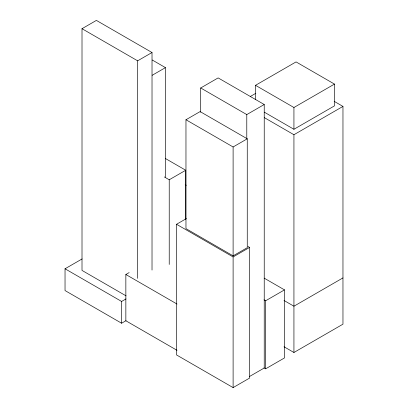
<?xml version="1.0" encoding="UTF-8"?>
<svg xmlns="http://www.w3.org/2000/svg" width="408" height="408" viewBox="0 0 408 408"><rect width="100%" height="100%" fill="white"/><g stroke="black" fill="none" stroke-linecap="round" stroke-linejoin="round"><path stroke-width="0.61" d="M126.072 295.861L82.008 270.417L82.008 28.703L96.39 20.4L152.021 52.52L152.021 270.065M82.008 28.703L137.639 60.823L152.021 52.52M152.143 75.312L165.459 67.626L165.459 177.143M200.7 112.159L200.7 87.975L218.142 77.903L264.231 104.509L264.231 368.001L249.512 376.497M185.966 119.753L200.109 111.588L247.258 138.807L247.258 247.687L233.111 255.852L185.966 228.633L185.966 119.753L233.111 146.972L247.258 138.807M255.51 99.629L255.51 85.318L296.055 61.909L334.478 84.094L334.478 105.871L293.933 129.28L264.292 112.164M250.405 96.431L255.836 93.294M200.7 87.975L246.784 114.582L264.231 104.509M255.51 85.318L293.933 107.503L334.478 84.094M164.307 176.934L169.228 179.775L185.732 170.248L185.732 219.274M264.272 117.601L293.933 134.727L342.965 106.417L342.965 324.176L293.933 352.486L284.014 346.759M126.016 320.683L121.609 323.223L65.035 290.562L65.035 268.785L82.11 258.927M247.967 246.463L249.614 247.416L249.614 378.073L233.111 387.6L176.536 354.935L176.536 224.278L186.436 218.561M177.011 350.309L125.853 320.775L125.853 274.502L129.142 272.6M65.035 268.785L121.609 301.451L126.016 298.906M176.536 224.278L233.111 256.943L249.614 247.416M263.996 299.814L265.644 300.767L284.504 289.879L284.504 357.928L265.644 368.817L263.996 367.868M342.965 277.904L293.933 306.214L284.014 300.487M334.178 101.342L342.965 106.417M152.24 59.996L165.459 67.626M165.495 158.564L185.732 170.248M185.196 184.64L186.298 185.278M264.18 278.144L284.504 289.879M125.853 274.502L177.011 304.036M293.933 107.503L293.933 129.28M293.933 134.727L293.933 352.486M265.644 300.767L265.644 368.817M246.784 114.582L246.784 138.766M233.111 146.972L233.111 255.852M233.111 256.943L233.111 387.6M169.228 179.775L169.228 264.46M137.639 60.823L137.639 278.368M121.609 301.451L121.609 323.223"/></g></svg>
